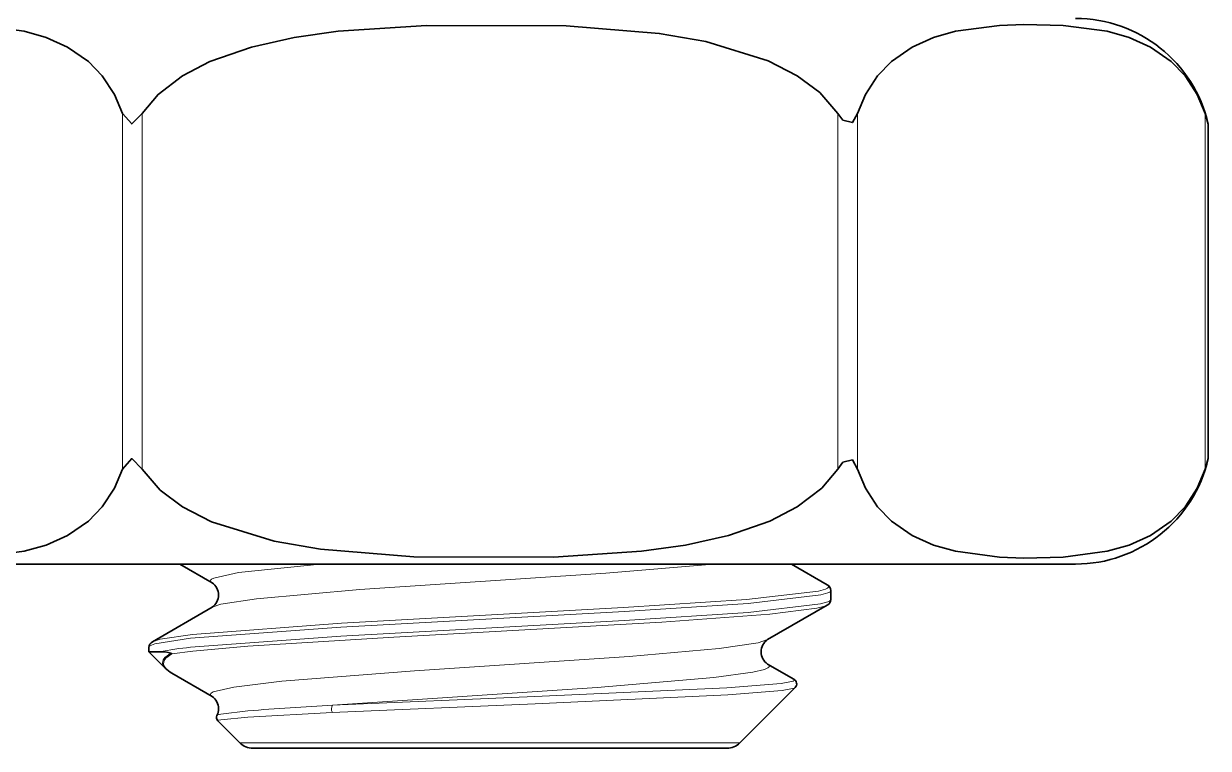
# Model space of a CAD drawing. Extents: x 315 to 857, y 212 to 651.
# Drawn here: x 451.74 to 456.95, y 447.91 to 451.1 of the extents above; entities that cross this region are included whole.
import ezdxf

# ---------------------------------------------------------------- set-up
doc = ezdxf.new("R2010")
doc.units = 0

msp = doc.modelspace()

# ---------------------------------------------------------------- linework, layer by layer
at = {"color": 7, "lineweight": 13, "ltscale": 0.039131}
for p, q in [((452.1754, 449.1371), (452.1754, 450.7023)), ((452.262, 449.1371), (452.262, 450.7023)), ((455.322, 449.1371), (455.322, 450.7023)), ((455.4086, 449.1371), (455.4086, 450.7023)), ((456.9385, 449.1371), (456.9385, 450.7023))]:
    msp.add_line(p, q, dxfattribs=at)
at = {"color": 7, "lineweight": 35, "ltscale": 0.001228}
for p, q in [((456.9385, 450.7023), (456.9519, 450.6551)), ((456.9385, 449.1371), (456.9519, 449.1844))]:
    msp.add_line(p, q, dxfattribs=at)
at = {"color": 7, "lineweight": 35, "ltscale": 0.036768}
msp.add_line((456.9519, 449.1844), (456.9519, 450.6551), dxfattribs=at)
at = {"color": 7, "lineweight": 35, "ltscale": 0.11937}
msp.add_line((455.9914, 448.7197), (451.2166, 448.7197), dxfattribs=at)
at = {"color": 7, "lineweight": 35, "ltscale": 0.004096}
msp.add_line((452.4286, 448.7197), (452.5703, 448.6375), dxfattribs=at)
at = {"color": 7, "lineweight": 35, "ltscale": 0.004558}
msp.add_line((455.2756, 448.6282), (455.1179, 448.7197), dxfattribs=at)
at = {"color": 7, "lineweight": 35, "ltscale": 0.009401}
msp.add_line((456.3674, 448.7197), (455.9914, 448.7197), dxfattribs=at)
at = {"color": 7, "lineweight": 35, "ltscale": 0.000986481}
msp.add_line((455.292, 448.5641), (455.292, 448.6036), dxfattribs=at)
at = {"color": 7, "lineweight": 35, "ltscale": 0.00757}
msp.add_line((452.3083, 448.3782), (452.5703, 448.5302), dxfattribs=at)
at = {"color": 7, "lineweight": 35, "ltscale": 0.007572}
msp.add_line((455.2756, 448.5395), (455.0137, 448.3875), dxfattribs=at)
at = {"color": 7, "lineweight": 35, "ltscale": 0.000491333}
msp.add_line((452.292, 448.3339), (452.292, 448.3535), dxfattribs=at)
at = {"color": 7, "lineweight": 35, "ltscale": 0.001141}
msp.add_line((452.3376, 448.3339), (452.292, 448.3339), dxfattribs=at)
at = {"color": 7, "lineweight": 35, "ltscale": 0.00255}
msp.add_line((452.3641, 448.2617), (452.292, 448.3339), dxfattribs=at)
at = {"color": 7, "lineweight": 35, "ltscale": 0.000131086}
msp.add_line((452.3934, 448.3248), (452.3892, 448.328), dxfattribs=at)
at = {"color": 7, "lineweight": 13, "ltscale": 0.002306}
msp.add_line((452.4848, 448.3367), (452.3934, 448.3248), dxfattribs=at)
at = {"color": 7, "lineweight": 13, "ltscale": 0.000780081}
msp.add_line((452.3935, 448.2401), (452.3683, 448.2585), dxfattribs=at)
at = {"color": 7, "lineweight": 35, "ltscale": 0.003329}
msp.add_line((455.1288, 448.2133), (455.0137, 448.2802), dxfattribs=at)
at = {"color": 7, "lineweight": 35, "ltscale": 0.005112}
msp.add_line((452.3935, 448.2401), (452.5703, 448.1375), dxfattribs=at)
at = {"color": 7, "lineweight": 35, "ltscale": 0.008617}
msp.add_line((454.8911, 447.933), (455.1349, 448.1767), dxfattribs=at)
at = {"color": 7, "lineweight": 13, "ltscale": 0.009292}
msp.add_line((453.099, 448.0674), (452.7279, 448.0463), dxfattribs=at)
at = {"color": 7, "lineweight": 35, "ltscale": 0.003435}
msp.add_line((452.6928, 447.933), (452.5956, 448.0302), dxfattribs=at)
at = {"color": 7, "lineweight": 13, "ltscale": 0.003364}
msp.add_line((452.8274, 447.933), (452.6928, 447.933), dxfattribs=at)
at = {"color": 7, "lineweight": 35, "ltscale": 0.003191}
msp.add_line((452.877, 447.9096), (452.7494, 447.9096), dxfattribs=at)
at = {"color": 7, "lineweight": 13, "ltscale": 0.051595}
msp.add_line((454.8911, 447.933), (452.8274, 447.933), dxfattribs=at)
at = {"color": 7, "lineweight": 35, "ltscale": 0.048939}
msp.add_line((454.8346, 447.9096), (452.877, 447.9096), dxfattribs=at)
at = {"color": 7, "lineweight": 35}
for points in [[(452.1754, 450.7023), (452.1403, 450.7854), (452.0865, 450.8673), (452.0261, 450.9301), (451.9348, 450.9938), (451.8406, 451.0358), (451.7438, 451.0632), (451.55, 451.0893), (451.2429, 451.0872), (451.0379, 451.0536), (450.9358, 451.0183), (450.8318, 450.9595), (450.7344, 450.8674), (450.6851, 450.7939), (450.6454, 450.7023)], [(452.262, 450.7023), (452.3323, 450.7854), (452.4397, 450.8673), (452.5606, 450.9301), (452.7432, 450.9938), (452.9316, 451.0358), (453.1253, 451.0632), (453.5128, 451.0893), (454.127, 451.0872), (454.537, 451.0536), (454.7412, 451.0183), (455.0163, 450.9332), (455.1441, 450.8674), (455.2426, 450.7939), (455.322, 450.7023)], [(455.4086, 450.7023), (455.4437, 450.7854), (455.4974, 450.8673), (455.5579, 450.9301), (455.6491, 450.9938), (455.7434, 451.0358), (455.8402, 451.0632), (456.034, 451.0893), (456.1411, 451.0935)], [(456.9385, 450.7023), (456.9034, 450.7854), (456.8497, 450.8673), (456.7892, 450.9301), (456.6979, 450.9938), (456.6037, 451.0358), (456.5069, 451.0632), (456.3131, 451.0893), (456.1411, 451.0935)], [(452.1754, 450.7023), (452.2166, 450.6556), (452.262, 450.7023)], [(455.322, 450.7023), (455.3448, 450.6719), (455.3864, 450.6614), (455.4086, 450.7023)], [(452.1754, 449.1371), (452.2166, 449.1838), (452.262, 449.1371)], [(455.322, 449.1371), (455.3448, 449.1676), (455.3864, 449.1781), (455.4086, 449.1371)], [(452.1754, 449.1371), (452.1403, 449.054), (452.0865, 448.9721), (452.0261, 448.9093), (451.9348, 448.8456), (451.8406, 448.8036), (451.7438, 448.7762), (451.55, 448.7502), (451.2429, 448.7523), (451.0379, 448.7858), (450.9358, 448.8211), (450.8318, 448.8799), (450.7344, 448.972), (450.6851, 449.0455), (450.6454, 449.1371)], [(455.322, 449.1371), (455.2516, 449.054), (455.1442, 448.9721), (455.0233, 448.9093), (454.8408, 448.8456), (454.6523, 448.8036), (454.4587, 448.7762), (454.0712, 448.7502), (453.457, 448.7523), (453.047, 448.7858), (452.8427, 448.8211), (452.5677, 448.9062), (452.4399, 448.972), (452.3414, 449.0455), (452.262, 449.1371)], [(455.4086, 449.1371), (455.4437, 449.054), (455.4974, 448.9721), (455.5579, 448.9093), (455.6491, 448.8456), (455.7434, 448.8036), (455.8402, 448.7762), (456.034, 448.7502), (456.1411, 448.7459)], [(456.9385, 449.1371), (456.9034, 449.054), (456.8497, 448.9721), (456.7892, 448.9093), (456.6979, 448.8456), (456.6037, 448.8036), (456.5069, 448.7762), (456.3131, 448.7502), (456.1411, 448.7459)]]:
    msp.add_lwpolyline(points, dxfattribs=at)
at = {"color": 7, "lineweight": 13}
for points in [[(452.5626, 448.6464), (452.5628, 448.6477), (452.5642, 448.6505), (452.5671, 448.6532), (452.5772, 448.6586), (452.6859, 448.6823), (453.0458, 448.7195)], [(452.5703, 448.5302), (452.6086, 448.5432), (452.7652, 448.5677), (453.2197, 448.6078), (454.3014, 448.6804), (454.775, 448.7201)], [(455.292, 448.6036), (455.2914, 448.6014), (455.2905, 448.5999), (455.287, 448.597), (455.278, 448.5927), (455.2472, 448.584), (454.9283, 448.5469), (454.3847, 448.5109), (453.1366, 448.4425), (452.4756, 448.3933)], [(455.282, 448.6209), (455.2814, 448.6187), (455.2804, 448.6172), (455.2769, 448.6143), (455.268, 448.61), (455.2372, 448.6013), (454.92, 448.5642), (454.3801, 448.5282), (453.1399, 448.4598), (452.4839, 448.4106)], [(455.292, 448.5641), (455.2914, 448.562), (455.2904, 448.5605), (455.2868, 448.5576), (455.2778, 448.5532), (455.2468, 448.5446), (454.9274, 448.5075), (454.3839, 448.4714), (453.1362, 448.4032), (452.4756, 448.3539)], [(455.2756, 448.5395), (455.2652, 448.5349), (455.23, 448.5257), (455.0239, 448.4993), (454.5477, 448.4642), (453.3697, 448.399), (452.7275, 448.3585), (452.4848, 448.3367)], [(452.4756, 448.3933), (452.3183, 448.3684), (452.2968, 448.3599), (452.2935, 448.3571), (452.2925, 448.3557), (452.292, 448.3536)], [(452.4839, 448.4106), (452.3414, 448.3892), (452.3083, 448.3782)], [(452.5626, 448.1464), (452.564, 448.1501), (452.5663, 448.1526), (452.5747, 448.1575), (452.6657, 448.1792), (452.8769, 448.2045), (453.4598, 448.2496), (454.4051, 448.3129), (454.8012, 448.348), (454.9723, 448.3738), (455.0137, 448.3875)], [(452.3641, 448.2617), (452.3537, 448.2765), (452.3519, 448.2839), (452.3551, 448.2986), (452.3624, 448.3085), (452.3892, 448.328)], [(452.3683, 448.2585), (452.3579, 448.2733), (452.3561, 448.2807), (452.3593, 448.2955), (452.3666, 448.3053), (452.3934, 448.3248)], [(453.1004, 448.0988), (454.2635, 448.1777), (454.7775, 448.2204), (454.9484, 448.2438), (454.9992, 448.2562), (455.0144, 448.2629), (455.0189, 448.2663), (455.0211, 448.2697), (455.0213, 448.2714)], [(453.1004, 448.0988), (453.9892, 448.1368), (454.834, 448.1755), (455.0734, 448.1951), (455.1258, 448.2054), (455.1307, 448.2082)], [(453.099, 448.0674), (453.9908, 448.1054), (454.838, 448.1441), (455.0777, 448.1637), (455.13, 448.1739), (455.1337, 448.1758), (455.1349, 448.1768)], [(452.7271, 448.0742), (452.6093, 448.0604), (452.5944, 448.0562), (452.5917, 448.0541)], [(452.7279, 448.0463), (452.6081, 448.0349), (452.5984, 448.0327), (452.5961, 448.0317), (452.5956, 448.0302)]]:
    msp.add_lwpolyline(points, dxfattribs=at)
at = {"color": 7, "lineweight": 35}
for centre, radius, start, end in [((456.3674, 450.5197), 0.6, 13.039, 90), ((456.3674, 449.3197), 0.6, 270, 346.961), ((452.5354, 448.5849), 0.0632, 359.082, 56.4744), ((455.2631, 448.6018), 0.0291, 3.4184, 64.5658), ((452.5354, 448.5828), 0.0632, 303.5256, 0.918), ((455.2631, 448.5659), 0.0291, 295.4733, 356.59), ((452.3209, 448.3518), 0.0291, 115.4342, 176.5816), ((455.0485, 448.3349), 0.0632, 123.5256, 180.918), ((452.3491, 448.1916), 0.1424, 73.6149, 94.617), ((455.0485, 448.3328), 0.0632, 179.082, 236.4744), ((452.4634, 448.3663), 0.1442, 226.5076, 241.0188), ((455.1187, 448.1928), 0.0228, 315.3247, 63.6614), ((452.5354, 448.0849), 0.0632, 359.0844, 56.4498), ((452.6103, 448.0449), 0.0208, 153.6052, 225.1044), ((452.5322, 448.0838), 0.0665, 333.4892, 0.0067), ((452.7494, 447.9896), 0.08, 225.0045, 269.9955), ((454.8346, 447.9896), 0.08, 270.0045, 314.9955)]:
    msp.add_arc(centre, radius, start, end, dxfattribs=at)
at = {"color": 7, "lineweight": 13}
for centre, radius, start, end in [((452.5745, 448.6492), 0.0124, 193.658, 250.0842), ((455.2721, 448.6185), 0.0103, 13.7438, 70.2206), ((452.6194, 446.8657), 1.4951, 95.5201, 100.8662), ((455.0094, 448.2685), 0.0124, 13.658, 70.0842), ((455.1285, 448.2101), 0.00308, 318.9115, 83.1715), ((452.5746, 448.1493), 0.0124, 193.6903, 250.1302), ((453.8673, 433.4974), 14.6214, 93.00667, 94.47262), ((453.1241, 448.0823), 0.0291, 145.1127, 210.7836)]:
    msp.add_arc(centre, radius, start, end, dxfattribs=at)

doc.saveas('drawing.dxf')
